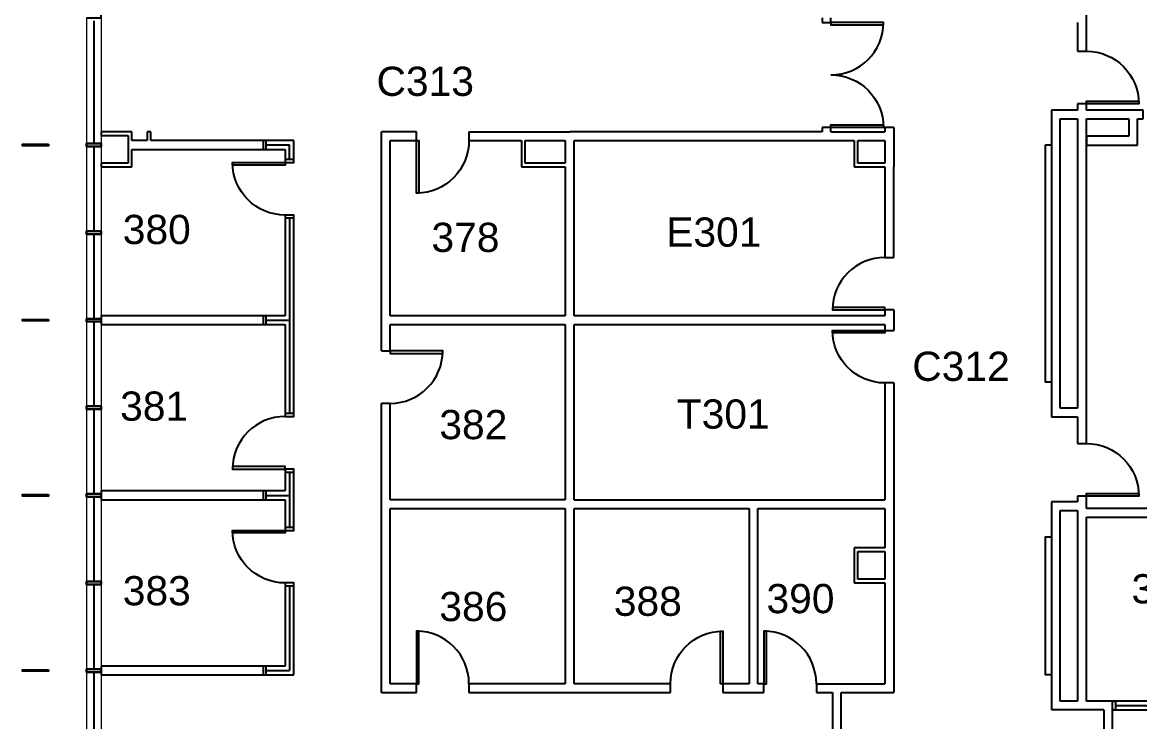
# Model space of a CAD drawing. Header units: inches. Extents: x 0 to 4788, y -1578 to 1209.
# Drawn here: x 9 to 774, y 190 to 669 of the extents above; entities that cross this region are included whole.
import ezdxf

# ---------------------------------------------------------------- set-up
doc = ezdxf.new("R2010")
doc.units = ezdxf.units.IN
doc.header["$LTSCALE"] = 48
doc.header["$MEASUREMENT"] = 0
doc.layers.add('A-Anno-Note', color=231, linetype='Continuous', lineweight=25)
doc.layers.add('A-FLOR-CASE', color=3, linetype='Continuous', lineweight=25)
for name, color, linetype in [('A-DOOR', 4, 'Continuous'), ('A-GLAZ', 3, 'Continuous'), ('A-WALL', 5, 'Continuous'), ('A-WALL-JAMB', 6, 'Continuous')]:
    doc.layers.add(name, color=color, linetype=linetype)

# ---------------------------------------------------------------- blocks, each defined once
blk = doc.blocks.new('*U427')
at = {"linetype": 'ByBlock', "lineweight": -2}
for p, q in [((-3, 3), (195, 3)), ((195, -3), (195, 3)), ((231, 3), (381, 3)), ((231, 3), (231, -3)), ((3, -3), (123, -3)), ((129, -3), (195, -3)), ((231, -3), (249, -3)), ((255, -3), (375, -3))]:
    blk.add_line(p, q, dxfattribs=at)
at = {"lineweight": -2}
for p, q in [((-3, 3), (195, 3)), ((195, -3), (195, 3)), ((231, 3), (381, 3)), ((231, 3), (231, -3)), ((3, -3), (123, -3)), ((129, -3), (195, -3)), ((231, -3), (249, -3)), ((255, -3), (375, -3))]:
    blk.add_line(p, q, dxfattribs=at)
blk = doc.blocks.new('*U428')
at = {"linetype": 'ByBlock', "lineweight": -2}
for p, q in [((60, 3), (3, 3)), ((60, -3), (60, 3)), ((96, 3), (96, -3)), ((117, 3), (96, 3)), ((138, 3), (123, 3)), ((138, -3), (138, 3)), ((174, 3), (174, -3)), ((237, 3), (174, 3)), ((312, 3), (243, 3)), ((312, -3), (312, 3)), ((348, 3), (348, -3)), ((357, 3), (348, 3)), ((-3, -3), (60, -3)), ((96, -3), (138, -3)), ((174, -3), (312, -3)), ((348, -3), (363, -3))]:
    blk.add_line(p, q, dxfattribs=at)
at = {"lineweight": -2}
for p, q in [((60, 3), (3, 3)), ((60, -3), (60, 3)), ((96, 3), (96, -3)), ((117, 3), (96, 3)), ((138, 3), (123, 3)), ((138, -3), (138, 3)), ((174, 3), (174, -3)), ((237, 3), (174, 3)), ((312, 3), (243, 3)), ((312, -3), (312, 3)), ((348, 3), (348, -3)), ((357, 3), (348, 3)), ((-3, -3), (60, -3)), ((96, -3), (138, -3)), ((174, -3), (312, -3)), ((348, -3), (363, -3))]:
    blk.add_line(p, q, dxfattribs=at)
blk = doc.blocks.new('*U429')
at = {"linetype": 'ByBlock', "lineweight": -2}
for p, q in [((21, 3), (-3, 3)), ((21, -3), (21, 3)), ((57, 3), (57, -3)), ((57, 3), (126, 3)), ((299, 3), (126, 3)), ((305, 3), (342, 3)), ((3, -3), (21, -3)), ((57, -3), (93, -3)), ((95.5, -3), (123, -3)), ((129, -3), (321, -3)), ((323.5, -3), (342, -3))]:
    blk.add_line(p, q, dxfattribs=at)
at = {"lineweight": -2}
for p, q in [((21, 3), (-3, 3)), ((21, -3), (21, 3)), ((57, 3), (57, -3)), ((57, 3), (126, 3)), ((299, 3), (126, 3)), ((305, 3), (342, 3)), ((3, -3), (21, -3)), ((57, -3), (93, -3)), ((95.5, -3), (123, -3)), ((129, -3), (321, -3)), ((323.5, -3), (342, -3))]:
    blk.add_line(p, q, dxfattribs=at)
blk = doc.blocks.new('*U430')
at = {"linetype": 'ByBlock', "lineweight": -2}
for p, q in [((21, 3), (3, 3)), ((21, -3), (21, 3)), ((57, 3), (57, -3)), ((123, 3), (57, 3)), ((195, 3), (129, 3)), ((195, -3), (195, 3)), ((231, 3), (231, -3)), ((249, 3), (231, 3)), ((259, 3), (255, 3)), ((259, -3), (259, 3)), ((295, 3), (295, -3)), ((295, 3), (342, 3)), ((-3, -3), (21, -3)), ((57, -3), (195, -3)), ((231, -3), (259, -3)), ((295, -3), (306, -3)), ((312, -3), (348, -3))]:
    blk.add_line(p, q, dxfattribs=at)
at = {"lineweight": -2}
for p, q in [((21, 3), (3, 3)), ((21, -3), (21, 3)), ((57, 3), (57, -3)), ((123, 3), (57, 3)), ((195, 3), (129, 3)), ((195, -3), (195, 3)), ((231, 3), (231, -3)), ((249, 3), (231, 3)), ((259, 3), (255, 3)), ((259, -3), (259, 3)), ((295, 3), (295, -3)), ((295, 3), (342, 3)), ((-3, -3), (21, -3)), ((57, -3), (195, -3)), ((231, -3), (259, -3)), ((295, -3), (306, -3)), ((312, -3), (348, -3))]:
    blk.add_line(p, q, dxfattribs=at)
blk = doc.blocks.new('*U436')
at = {"linetype": 'ByBlock', "lineweight": -2}
for p, q in [((123, 3), (3, 3)), ((3, -3), (123, -3))]:
    blk.add_line(p, q, dxfattribs=at)
at = {"lineweight": -2}
for p, q in [((123, 3), (3, 3)), ((3, -3), (123, -3))]:
    blk.add_line(p, q, dxfattribs=at)
blk = doc.blocks.new('*U438')
at = {"linetype": 'ByBlock', "lineweight": -2}
for p, q in [((0, 0), (0, -6)), ((0, 0), (27, 0)), ((89, 0), (27, 0)), ((89, -6), (89, 0)), ((125, 0), (139, 0)), ((125, 0), (125, -6)), ((139, -6), (139, 0)), ((175, 0), (175, -6)), ((175, 0), (290.5, 0)), ((0, -6), (3, -6)), ((9, -6), (24.5, -6)), ((27, -6), (89, -6)), ((125, -6), (129, -6)), ((135, -6), (139, -6)), ((175, -6), (255, -6)), ((261, -6), (288, -6)), ((290.5, 0), (387, 0)), ((290.5, -6), (309.5, -6)), ((312, -6), (381, -6))]:
    blk.add_line(p, q, dxfattribs=at)
at = {"lineweight": -2}
for p, q in [((0, 0), (0, -6)), ((0, 0), (27, 0)), ((89, 0), (27, 0)), ((89, -6), (89, 0)), ((125, 0), (139, 0)), ((125, 0), (125, -6)), ((139, -6), (139, 0)), ((175, 0), (175, -6)), ((175, 0), (290.5, 0)), ((0, -6), (3, -6)), ((9, -6), (24.5, -6)), ((27, -6), (89, -6)), ((125, -6), (129, -6)), ((135, -6), (139, -6)), ((175, -6), (255, -6)), ((261, -6), (288, -6)), ((290.5, 0), (387, 0)), ((290.5, -6), (309.5, -6)), ((312, -6), (381, -6))]:
    blk.add_line(p, q, dxfattribs=at)
blk = doc.blocks.new('*U531')
at = {"linetype": 'ByBlock', "lineweight": -2}
for p, q in [((6, 0), (3, 0)), ((3, -6), (6, -6)), ((6, -6), (6, 0)), ((78, 0), (78, -6)), ((81, 0), (78, 0)), ((78, -6), (81, -6))]:
    blk.add_line(p, q, dxfattribs=at)
at = {"lineweight": -2}
for p, q in [((6, 0), (3, 0)), ((3, -6), (6, -6)), ((6, -6), (6, 0)), ((78, 0), (78, -6)), ((81, 0), (78, 0)), ((78, -6), (81, -6))]:
    blk.add_line(p, q, dxfattribs=at)
blk = doc.blocks.new('*U532')
at = {"linetype": 'ByBlock', "lineweight": -2}
for p, q in [((10, 0), (6, 0)), ((6, -6), (10, -6)), ((10, -6), (10, 0)), ((46, 0), (46, -6)), ((78, 0), (46, 0)), ((46, -6), (78, -6))]:
    blk.add_line(p, q, dxfattribs=at)
at = {"lineweight": -2}
for p, q in [((10, 0), (6, 0)), ((6, -6), (10, -6)), ((10, -6), (10, 0)), ((46, 0), (46, -6)), ((78, 0), (46, 0)), ((46, -6), (78, -6))]:
    blk.add_line(p, q, dxfattribs=at)
blk = doc.blocks.new('*U509')
at = {"linetype": 'ByBlock', "lineweight": -2}
for p, q in [((33, 0), (3, 0)), ((3, -2.5), (30.5, -2.5))]:
    blk.add_line(p, q, dxfattribs=at)
at = {"lineweight": -2}
for p, q in [((33, 0), (3, 0)), ((3, -2.5), (30.5, -2.5))]:
    blk.add_line(p, q, dxfattribs=at)
blk = doc.blocks.new('*U510')
at = {"linetype": 'ByBlock', "lineweight": -2}
for p, q in [((18, 1.25), (0, 1.25)), ((2.5, -1.25), (18, -1.25))]:
    blk.add_line(p, q, dxfattribs=at)
at = {"lineweight": -2}
for p, q in [((18, 1.25), (0, 1.25)), ((2.5, -1.25), (18, -1.25))]:
    blk.add_line(p, q, dxfattribs=at)
blk = doc.blocks.new('*U458')
at = {"linetype": 'ByBlock', "lineweight": -2}
for p, q in [((123, 3), (3, 3)), ((342, 3), (129, 3)), ((3, -3), (123, -3)), ((129, -3), (342, -3))]:
    blk.add_line(p, q, dxfattribs=at)
at = {"lineweight": -2}
for p, q in [((123, 3), (3, 3)), ((342, 3), (129, 3)), ((3, -3), (123, -3)), ((129, -3), (342, -3))]:
    blk.add_line(p, q, dxfattribs=at)
blk = doc.blocks.new('*U459')
at = {"linetype": 'ByBlock', "lineweight": -2}
for p, q in [((123, 3), (3, 3)), ((129, 3), (342, 3)), ((3, -3), (123, -3)), ((129, -3), (249, -3)), ((255, -3), (342, -3))]:
    blk.add_line(p, q, dxfattribs=at)
at = {"lineweight": -2}
for p, q in [((123, 3), (3, 3)), ((129, 3), (342, 3)), ((3, -3), (123, -3)), ((129, -3), (249, -3)), ((255, -3), (342, -3))]:
    blk.add_line(p, q, dxfattribs=at)
blk = doc.blocks.new('*U460')
at = {"linetype": 'ByBlock', "lineweight": -2}
for p, q in [((123, 3), (3, 3)), ((249, 3), (129, 3)), ((357, 3), (255, 3)), ((375, 3), (359.5, 3)), ((3, -3), (123, -3)), ((129, -3), (249, -3)), ((255, -3), (375, -3))]:
    blk.add_line(p, q, dxfattribs=at)
at = {"lineweight": -2}
for p, q in [((123, 3), (3, 3)), ((249, 3), (129, 3)), ((357, 3), (255, 3)), ((375, 3), (359.5, 3)), ((3, -3), (123, -3)), ((129, -3), (249, -3)), ((255, -3), (375, -3))]:
    blk.add_line(p, q, dxfattribs=at)
blk = doc.blocks.new('*U472')
at = {"linetype": 'ByBlock', "lineweight": -2}
for p, q in [((0, 5), (-8.5, 5)), ((0, -5), (0, 5)), ((534, 5), (534, -5)), ((542.5, 5), (534, 5))]:
    blk.add_line(p, q, dxfattribs=at)
at = {"lineweight": -2}
for p, q in [((0, 5), (-8.5, 5)), ((0, -5), (0, 5)), ((534, 5), (534, -5)), ((542.5, 5), (534, 5))]:
    blk.add_line(p, q, dxfattribs=at)
blk = doc.blocks.new('*U82')
at = {"linetype": 'ByBlock', "lineweight": -2}
for p, q in [((27, 0), (6, 0)), ((6, -2.5), (24.5, -2.5))]:
    blk.add_line(p, q, dxfattribs=at)
at = {"lineweight": -2}
for p, q in [((27, 0), (6, 0)), ((6, -2.5), (24.5, -2.5))]:
    blk.add_line(p, q, dxfattribs=at)
blk = doc.blocks.new('*U83')
at = {"linetype": 'ByBlock', "lineweight": -2}
for p, q in [((18, 1.25), (0, 1.25)), ((2.5, -1.25), (18, -1.25))]:
    blk.add_line(p, q, dxfattribs=at)
at = {"lineweight": -2}
for p, q in [((18, 1.25), (0, 1.25)), ((2.5, -1.25), (18, -1.25))]:
    blk.add_line(p, q, dxfattribs=at)
blk = doc.blocks.new('*U84')
at = {"linetype": 'ByBlock', "lineweight": -2}
for p, q in [((27, 0), (6, 0)), ((6, -2.5), (24.5, -2.5))]:
    blk.add_line(p, q, dxfattribs=at)
at = {"lineweight": -2}
for p, q in [((27, 0), (6, 0)), ((6, -2.5), (24.5, -2.5))]:
    blk.add_line(p, q, dxfattribs=at)
blk = doc.blocks.new('*U85')
at = {"linetype": 'ByBlock', "lineweight": -2}
for p, q in [((24.5, 0), (6, 0)), ((6, -2.5), (27, -2.5))]:
    blk.add_line(p, q, dxfattribs=at)
at = {"lineweight": -2}
for p, q in [((24.5, 0), (6, 0)), ((6, -2.5), (27, -2.5))]:
    blk.add_line(p, q, dxfattribs=at)
blk = doc.blocks.new('*U86')
at = {"linetype": 'ByBlock', "lineweight": -2}
for p, q in [((24, 1.25), (0, 1.25)), ((2.5, -1.25), (21.5, -1.25))]:
    blk.add_line(p, q, dxfattribs=at)
at = {"lineweight": -2}
for p, q in [((24, 1.25), (0, 1.25)), ((2.5, -1.25), (21.5, -1.25))]:
    blk.add_line(p, q, dxfattribs=at)
blk = doc.blocks.new('*U116')
at = {"linetype": 'ByBlock', "lineweight": -2}
for p, q in [((11.83, 3), (1.25, 3)), ((112.25, 3), (14.33, 3)), ((1.25, -3), (106.25, -3))]:
    blk.add_line(p, q, dxfattribs=at)
at = {"lineweight": -2}
for p, q in [((11.83, 3), (1.25, 3)), ((112.25, 3), (14.33, 3)), ((1.25, -3), (106.25, -3))]:
    blk.add_line(p, q, dxfattribs=at)
blk = doc.blocks.new('*U117')
at = {"linetype": 'ByBlock', "lineweight": -2}
for p, q in [((0, 3), (0, -3)), ((126, 3), (0, 3)), ((0, -3), (132, -3))]:
    blk.add_line(p, q, dxfattribs=at)
at = {"lineweight": -2}
for p, q in [((0, 3), (0, -3)), ((126, 3), (0, 3)), ((0, -3), (132, -3))]:
    blk.add_line(p, q, dxfattribs=at)
blk = doc.blocks.new('*U118')
at = {"linetype": 'ByBlock', "lineweight": -2}
for p, q in [((0, 3), (0, -3)), ((126, 3), (0, 3)), ((0, -3), (126, -3))]:
    blk.add_line(p, q, dxfattribs=at)
at = {"lineweight": -2}
for p, q in [((0, 3), (0, -3)), ((126, 3), (0, 3)), ((0, -3), (126, -3))]:
    blk.add_line(p, q, dxfattribs=at)
blk = doc.blocks.new('*U119')
at = {"linetype": 'ByBlock', "lineweight": -2}
for p, q in [((0, 3), (0, -3)), ((126, 3), (0, 3)), ((0, -3), (126, -3))]:
    blk.add_line(p, q, dxfattribs=at)
at = {"lineweight": -2}
for p, q in [((0, 3), (0, -3)), ((126, 3), (0, 3)), ((0, -3), (126, -3))]:
    blk.add_line(p, q, dxfattribs=at)
blk = doc.blocks.new('*U120')
at = {"linetype": 'ByBlock', "lineweight": -2}
for p, q in [((0, 0), (0, -2.5)), ((21, 0), (0, 0)), ((0, -2.5), (18.5, -2.5))]:
    blk.add_line(p, q, dxfattribs=at)
at = {"lineweight": -2}
for p, q in [((0, 0), (0, -2.5)), ((21, 0), (0, 0)), ((0, -2.5), (18.5, -2.5))]:
    blk.add_line(p, q, dxfattribs=at)
blk = doc.blocks.new('*U121')
at = {"linetype": 'ByBlock', "lineweight": -2}
for p, q in [((6, 1.25), (0, 1.25)), ((24, 1.25), (12, 1.25)), ((2.5, -1.25), (21.5, -1.25))]:
    blk.add_line(p, q, dxfattribs=at)
at = {"lineweight": -2}
for p, q in [((6, 1.25), (0, 1.25)), ((24, 1.25), (12, 1.25)), ((2.5, -1.25), (21.5, -1.25))]:
    blk.add_line(p, q, dxfattribs=at)
blk = doc.blocks.new('*U122')
at = {"linetype": 'ByBlock', "lineweight": -2}
for p, q in [((19.75, 0), (-1.25, 0)), ((19.75, -2.5), (19.75, 0)), ((1.25, -2.5), (19.75, -2.5))]:
    blk.add_line(p, q, dxfattribs=at)
at = {"lineweight": -2}
for p, q in [((19.75, 0), (-1.25, 0)), ((19.75, -2.5), (19.75, 0)), ((1.25, -2.5), (19.75, -2.5))]:
    blk.add_line(p, q, dxfattribs=at)
blk = doc.blocks.new('*U123')
at = {"linetype": 'ByBlock', "lineweight": -2}
for p, q in [((12, 0), (0, 0)), ((0, -6), (18, -6))]:
    blk.add_line(p, q, dxfattribs=at)
at = {"lineweight": -2}
for p, q in [((12, 0), (0, 0)), ((0, -6), (18, -6))]:
    blk.add_line(p, q, dxfattribs=at)
blk = doc.blocks.new('*U126')
at = {"linetype": 'ByBlock', "lineweight": -2}
for p, q in [((136.59, 0), (6, 0)), ((6, -6), (132, -6)), ((138, -6), (146.56, -6)), ((146.56, 0), (142.59, 0)), ((146.56, -6), (146.56, 0)), ((182.56, 0), (182.56, -6)), ((200.81, 0), (182.56, 0)), ((182.56, -6), (404.96, -6)), ((404.96, 0), (206.81, 0)), ((415.21, 0), (410.96, 0)), ((410.96, -6), (415.21, -6)), ((415.21, -6), (415.21, 0)), ((451.21, 0), (451.21, -6)), ((471, 0), (451.21, 0)), ((451.21, -6), (590, -6)), ((529, 0), (477, 0)), ((612, 0), (535, 0)), ((592.5, -6), (603.5, -6))]:
    blk.add_line(p, q, dxfattribs=at)
at = {"lineweight": -2}
for p, q in [((136.59, 0), (6, 0)), ((6, -6), (132, -6)), ((138, -6), (146.56, -6)), ((146.56, 0), (142.59, 0)), ((146.56, -6), (146.56, 0)), ((182.56, 0), (182.56, -6)), ((200.81, 0), (182.56, 0)), ((182.56, -6), (404.96, -6)), ((404.96, 0), (206.81, 0)), ((415.21, 0), (410.96, 0)), ((410.96, -6), (415.21, -6)), ((415.21, -6), (415.21, 0)), ((451.21, 0), (451.21, -6)), ((471, 0), (451.21, 0)), ((451.21, -6), (590, -6)), ((529, 0), (477, 0)), ((612, 0), (535, 0)), ((592.5, -6), (603.5, -6))]:
    blk.add_line(p, q, dxfattribs=at)
blk = doc.blocks.new('*U147')
at = {"linetype": 'ByBlock', "lineweight": -2}
for p, q in [((18, 3), (6, 3)), ((0, -3), (18, -3))]:
    blk.add_line(p, q, dxfattribs=at)
at = {"lineweight": -2}
for p, q in [((18, 3), (6, 3)), ((0, -3), (18, -3))]:
    blk.add_line(p, q, dxfattribs=at)
blk = doc.blocks.new('*U235')
at = {"linetype": 'ByBlock', "lineweight": -2}
for p, q in [((63, 0), (-3, 0)), ((63, -6), (63, 0)), ((99, 0), (99, -6)), ((99, 0), (141, 0)), ((141, -6), (141, 0)), ((177, 0), (303, 0)), ((177, 0), (177, -6)), ((303, -6), (303, 0)), ((339, 0), (339, -6)), ((339, 0), (381, 0)), ((381, -6), (381, 0)), ((465, 0), (501, 0)), ((3, -6), (63, -6)), ((99, -6), (117, -6)), ((123, -6), (141, -6)), ((177, -6), (237, -6)), ((243, -6), (303, -6)), ((339, -6), (357, -6)), ((363, -6), (381, -6)), ((417, 0), (417, -6)), ((459, 0), (417, 0)), ((417, -6), (477, -6)), ((483, -6), (495, -6))]:
    blk.add_line(p, q, dxfattribs=at)
at = {"lineweight": -2}
for p, q in [((63, 0), (-3, 0)), ((63, -6), (63, 0)), ((99, 0), (99, -6)), ((99, 0), (141, 0)), ((141, -6), (141, 0)), ((177, 0), (303, 0)), ((177, 0), (177, -6)), ((303, -6), (303, 0)), ((339, 0), (339, -6)), ((339, 0), (381, 0)), ((381, -6), (381, 0)), ((465, 0), (501, 0)), ((3, -6), (63, -6)), ((99, -6), (117, -6)), ((123, -6), (141, -6)), ((177, -6), (237, -6)), ((243, -6), (303, -6)), ((339, -6), (357, -6)), ((363, -6), (381, -6)), ((417, 0), (417, -6)), ((459, 0), (417, 0)), ((417, -6), (477, -6)), ((483, -6), (495, -6))]:
    blk.add_line(p, q, dxfattribs=at)
blk = doc.blocks.new('*U236')
at = {"linetype": 'ByBlock', "lineweight": -2}
for p, q in [((117, 0), (3, 0)), ((3, -6), (237, -6)), ((237, 0), (123, 0)), ((357, 0), (243, 0)), ((243, -6), (477, -6)), ((477, 0), (363, 0))]:
    blk.add_line(p, q, dxfattribs=at)
at = {"lineweight": -2}
for p, q in [((117, 0), (3, 0)), ((3, -6), (237, -6)), ((237, 0), (123, 0)), ((357, 0), (243, 0)), ((243, -6), (477, -6)), ((477, 0), (363, 0))]:
    blk.add_line(p, q, dxfattribs=at)
blk = doc.blocks.new('*U247')
at = {"linetype": 'ByBlock', "lineweight": -2}
for p, q in [((142.59, 0), (0, 0)), ((6, -6), (136.59, -6))]:
    blk.add_line(p, q, dxfattribs=at)
at = {"lineweight": -2}
for p, q in [((142.59, 0), (0, 0)), ((6, -6), (136.59, -6))]:
    blk.add_line(p, q, dxfattribs=at)
blk = doc.blocks.new('*U249')
at = {"linetype": 'ByBlock', "lineweight": -2}
for p, q in [((205.29, 0), (-3, 0)), ((3, -6), (201.15, -6))]:
    blk.add_line(p, q, dxfattribs=at)
at = {"lineweight": -2}
for p, q in [((205.29, 0), (-3, 0)), ((3, -6), (201.15, -6))]:
    blk.add_line(p, q, dxfattribs=at)
blk = doc.blocks.new('*U250')
at = {"linetype": 'ByBlock', "lineweight": -2}
for p, q in [((10, 0), (6, 0)), ((6, -6), (10, -6)), ((10, -6), (10, 0)), ((46, 0), (46, -6)), ((66, 0), (46, 0)), ((46, -6), (66, -6))]:
    blk.add_line(p, q, dxfattribs=at)
at = {"lineweight": -2}
for p, q in [((10, 0), (6, 0)), ((6, -6), (10, -6)), ((10, -6), (10, 0)), ((46, 0), (46, -6)), ((66, 0), (46, 0)), ((46, -6), (66, -6))]:
    blk.add_line(p, q, dxfattribs=at)
blk = doc.blocks.new('*U286')
at = {"linetype": 'ByBlock', "lineweight": -2}
for p, q in [((22.5, 0), (0, 0)), ((22.5, -6), (22.5, 0)), ((62.51, 0), (58.5, 0)), ((97.49, 0), (68.51, 0)), ((0, -6), (22.5, -6)), ((58.5, 0), (58.5, -6)), ((58.5, -6), (97.49, -6)), ((115.49, 0), (103.49, 0)), ((103.49, -6), (121.49, -6)), ((121.49, -6), (121.49, -4.14))]:
    blk.add_line(p, q, dxfattribs=at)
at = {"lineweight": -2}
for p, q in [((22.5, 0), (0, 0)), ((22.5, -6), (22.5, 0)), ((62.51, 0), (58.5, 0)), ((97.49, 0), (68.51, 0)), ((0, -6), (22.5, -6)), ((58.5, 0), (58.5, -6)), ((58.5, -6), (97.49, -6)), ((115.49, 0), (103.49, 0)), ((103.49, -6), (121.49, -6)), ((121.49, -6), (121.49, -4.14))]:
    blk.add_line(p, q, dxfattribs=at)
blk = doc.blocks.new('*U386')
at = {"linetype": 'ByBlock', "lineweight": -2}
for p, q in [((0, 1.25), (0, -1.25)), ((6, 1.25), (0, 1.25)), ((0, -1.25), (6, -1.25))]:
    blk.add_line(p, q, dxfattribs=at)
at = {"lineweight": -2}
for p, q in [((0, 1.25), (0, -1.25)), ((6, 1.25), (0, 1.25)), ((0, -1.25), (6, -1.25))]:
    blk.add_line(p, q, dxfattribs=at)
blk = doc.blocks.new('*U387')
at = {"linetype": 'ByBlock', "lineweight": -2}
for p, q in [((28.98, 0), (-6, 0)), ((0, -6), (28.98, -6)), ((28.98, -6), (28.98, 0))]:
    blk.add_line(p, q, dxfattribs=at)
at = {"lineweight": -2}
for p, q in [((28.98, 0), (-6, 0)), ((0, -6), (28.98, -6)), ((28.98, -6), (28.98, 0))]:
    blk.add_line(p, q, dxfattribs=at)
blk = doc.blocks.new('*U388')
at = {"linetype": 'ByBlock', "lineweight": -2}
for p, q in [((18, 0), (6, 0)), ((0, -6), (18, -6))]:
    blk.add_line(p, q, dxfattribs=at)
at = {"lineweight": -2}
for p, q in [((18, 0), (6, 0)), ((0, -6), (18, -6))]:
    blk.add_line(p, q, dxfattribs=at)

msp = doc.modelspace()

# ---------------------------------------------------------------- linework, layer by layer
at = {"layer": 'A-DOOR', "linetype": 'ByBlock', "lineweight": -2}
for points in [[(563, 669), (563, 667.25), (599, 667.25), (599, 669)], [(738, 613.21), (738, 614.96), (774, 614.96), (774, 613.21)], [(563, 597), (563, 598.75), (599, 598.75), (599, 597)], [(279, 588), (280.75, 588), (280.75, 552), (279, 552)], [(189, 573), (189, 571.25), (153, 571.25), (153, 573)], [(600, 472), (600, 473.75), (564, 473.75), (564, 472)], [(600, 458), (600, 456.25), (564, 456.25), (564, 458)], [(261, 444), (261, 442.25), (297, 442.25), (297, 444)], [(189, 363), (189, 364.75), (153, 364.75), (153, 363)], [(738, 344.56), (738, 346.31), (774, 346.31), (774, 344.56)], [(189, 321), (189, 319.25), (153, 319.25), (153, 321)], [(279, 216), (280.75, 216), (280.75, 252), (279, 252)], [(489, 216), (487.25, 216), (487.25, 252), (489, 252)], [(517, 216), (518.75, 216), (518.75, 252), (517, 252)]]:
    msp.add_lwpolyline(points, close=True, dxfattribs=at)
for centre, start, end in [((563, 669), 270, 0), ((600, 472), 90, 180), ((261, 444), 270, 360), ((189, 363), 90, 180), ((279, 216), 0, 90), ((517, 216), 0, 90)]:
    msp.add_arc(centre, 36, start, end, dxfattribs=at)
at = {"layer": 'A-DOOR', "linetype": 'ByBlock', "lineweight": -2, "extrusion": (0, 0, -1)}
for centre, start, end in [((-738, 613.21), 90, 180), ((-563, 597), 90, 180), ((-279, 588), 180, 270), ((-189, 573), 270, 0), ((-600, 458), 270, 0), ((-738, 344.56), 90, 180), ((-189, 321), 270, 0), ((-489, 216), 0, 90)]:
    msp.add_arc(centre, 36, start, end, dxfattribs=at)
at = {"layer": 'A-FLOR-CASE'}
for points in [[(710, 585), (714, 585), (714, 422.59), (710, 422.59)], [(714, 222), (710, 222), (710, 316.59), (714, 316.59)]]:
    msp.add_lwpolyline(points, close=True, dxfattribs=at)
at = {"layer": 'A-GLAZ', "linetype": 'ByBlock', "lineweight": 18}
for p, q in [((53, 672), (53, 584)), ((63, 672), (63, 584)), ((53, 586), (53, 524)), ((63, 586), (63, 524)), ((53, 526), (53, 464)), ((63, 526), (63, 464)), ((53, 466), (53, 404)), ((63, 466), (63, 404)), ((53, 406), (53, 344)), ((63, 406), (63, 344)), ((53, 346), (53, 284)), ((63, 346), (63, 284)), ((53, 286), (53, 224)), ((63, 286), (63, 224)), ((53, 226), (53, 138)), ((63, 226), (63, 138))]:
    msp.add_line(p, q, dxfattribs=at)
at = {"layer": 'A-GLAZ', "linetype": 'ByBlock', "lineweight": -2}
for p, q in [((58, 670), (58, 586)), ((58, 584), (58, 526)), ((58, 524), (58, 466)), ((58, 464), (58, 406)), ((58, 404), (58, 346)), ((58, 344), (58, 286)), ((58, 284), (58, 226)), ((58, 224), (58, 140))]:
    msp.add_line(p, q, dxfattribs=at)
at = {"layer": 'A-GLAZ'}
for p, q in [((176, 585), (192, 585)), ((192, 575), (192, 585)), ((192, 535), (192, 401)), ((176, 465), (192, 465)), ((192, 361), (192, 323)), ((176, 345), (192, 345)), ((192, 283), (192, 225)), ((176, 225), (192, 225)), ((758, 201), (796, 201))]:
    msp.add_line(p, q, dxfattribs=at)
at = {"layer": 'A-WALL-JAMB'}
for points in [[(27, 585.5), (27, 584.5), (9, 584.5), (9, 585.5)], [(176, 582), (176, 588), (174, 588), (174, 582)], [(189, 573), (195, 573), (195, 575), (189, 575)], [(189, 535), (195, 535), (195, 537), (189, 537)], [(176, 462), (176, 468), (174, 468), (174, 462)], [(27, 465.5), (27, 464.5), (9, 464.5), (9, 465.5)], [(189, 399), (195, 399), (195, 401), (189, 401)], [(189, 361), (195, 361), (195, 363), (189, 363)], [(27, 345.5), (27, 344.5), (9, 344.5), (9, 345.5)], [(176, 342), (176, 348), (174, 348), (174, 342)], [(189, 321), (195, 321), (195, 323), (189, 323)], [(189, 283), (195, 283), (195, 285), (189, 285)], [(27, 225.5), (27, 224.5), (9, 224.5), (9, 225.5)], [(176, 222), (176, 228), (174, 228), (174, 222)], [(756, 198), (756, 204), (758, 204), (758, 198)]]:
    msp.add_lwpolyline(points, close=True, dxfattribs=at)
at = {"layer": 'A-WALL-JAMB', "linetype": 'ByBlock', "lineweight": -2}
for points in [[(53, 586), (53, 584), (63, 584), (63, 586)], [(53, 584), (53, 586), (63, 586), (63, 584)], [(53, 524), (53, 526), (63, 526), (63, 524)], [(53, 526), (53, 524), (63, 524), (63, 526)], [(53, 466), (53, 464), (63, 464), (63, 466)], [(53, 464), (53, 466), (63, 466), (63, 464)], [(53, 406), (53, 404), (63, 404), (63, 406)], [(53, 404), (53, 406), (63, 406), (63, 404)], [(53, 346), (53, 344), (63, 344), (63, 346)], [(53, 344), (53, 346), (63, 346), (63, 344)], [(53, 286), (53, 284), (63, 284), (63, 286)], [(53, 284), (53, 286), (63, 286), (63, 284)], [(53, 226), (53, 224), (63, 224), (63, 226)], [(53, 224), (53, 226), (63, 226), (63, 224)]]:
    msp.add_lwpolyline(points, close=True, dxfattribs=at)

# ---------------------------------------------------------------- block references
at = {"layer": 'A-WALL'}
for name, p, rotation in [('*U126', (732, 198), 90), ('*U472', (58, 672), 270), ('*U531', (557, 591), 90), ('*U286', (835.49, 602.96), 180.0000053621534), ('*U249', (714, 401.81), 89.99992939571648), ('*U388', (766.98, 584.96), 89.99891113787947), ('*U120', (63, 594), 1.628443996909321e-10), ('*U121', (82.75, 594), 270), ('*U386', (95.83, 594), 270), ('*U427', (258, 213), 90), ('*U438', (606, 597), 270), ('*U387', (766.98, 584.96), 180), ('*U116', (82.75, 585), 359.9999999999935), ('*U428', (192, 225), 90), ('*U510', (352.25, 570), 90), ('*U460', (384, 213), 90), ('*U83', (580.25, 570), 90), ('*U122', (82.75, 570), 179.9999999998372), ('*U509', (384, 570), 179.9999999999283), ('*U82', (606, 570), 179.9999999999414), ('*U118', (63, 465), 359.9999999999968), ('*U458', (258, 465), 359.9999999999968), ('*U119', (63, 345), 359.9999999999935), ('*U459', (258, 339), 359.9999999999935), ('*U123', (732, 334.59), 180.0000000000163), ('*U247', (714, 198), 90), ('*U436', (510, 213), 90), ('*U236', (1215, 330), 180), ('*U85', (606, 306.5), 179.9999999994496), ('*U86', (580.25, 285), 90), ('*U84', (606, 285), 179.9999999999414), ('*U117', (63, 225), 359.9999999999951), ('*U430', (258, 213), 359.9999999999984), ('*U532', (564, 132), 90), ('*U235', (1215, 198), 180), ('*U250', (750, 132), 90)]:
    msp.add_blockref(name, p, dxfattribs=dict(at, rotation=rotation))
for name, p in [('*U429', (258, 591)), ('*U147', (714, 401.81))]:
    msp.add_blockref(name, p, dxfattribs=at)

# ---------------------------------------------------------------- texts
at = {"layer": 'A-Anno-Note', "char_height": 20, "attachment_point": 1}
for s, insert in [('{\\fArial|b0|i0|c0|p34;C313}', (251.65, 638.63)), ('{\\fArial|b0|i0|c0|p34;380}', (77.79, 537.14)), ('{\\fArial|b0|i0|c0|p34;378}', (289.27, 531.73)), ('{\\fArial|b0|i0|c0|p34;E301}', (450.13, 535.34)), ('{\\fArial|b0|i0|c0|p34;C312}', (618.73, 443.42)), ('{\\fArial|b0|i0|c0|p34;381}', (75.99, 416.13)), ('{\\fArial|b0|i0|c0|p34;T301}', (457.36, 410.72)), ('{\\fArial|b0|i0|c0|p34;382}', (294.69, 403.49)), ('{\\fArial|b0|i0|c0|p34;371}', (768.94, 291)), ('{\\fArial|b0|i0|c0|p34;383}', (77.79, 289.71)), ('{\\fArial|b0|i0|c0|p34;390}', (518.82, 284.29)), ('{\\fArial|b0|i0|c0|p34;386}', (294.69, 278.87)), ('{\\fArial|b0|i0|c0|p34;388}', (414.23, 282.48))]:
    msp.add_mtext(s, dxfattribs=dict(at, insert=insert))

doc.saveas('drawing.dxf')
